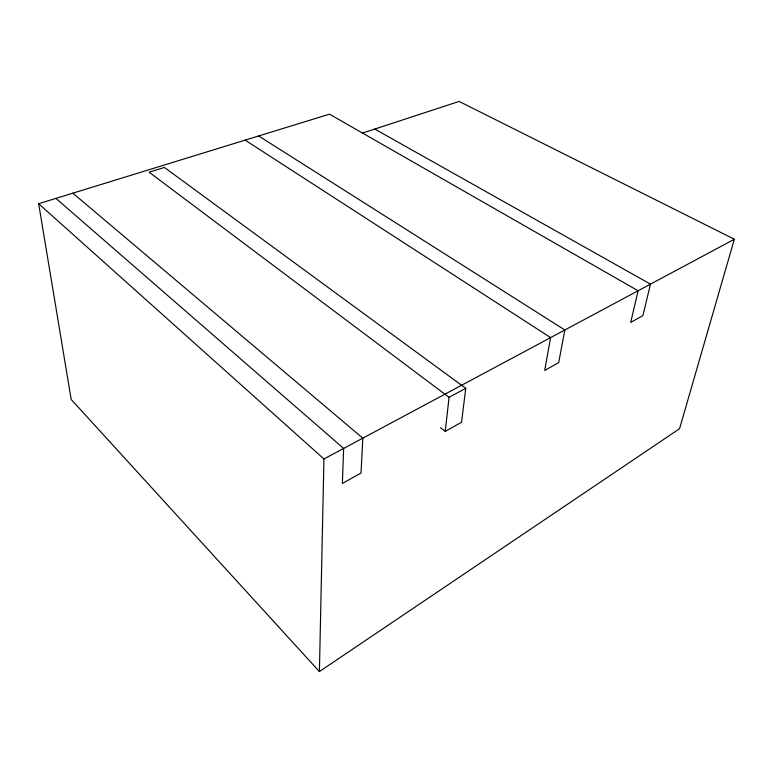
<?xml version="1.0" encoding="UTF-8"?>
<svg xmlns="http://www.w3.org/2000/svg" width="773" height="773" viewBox="0 0 773 773"><rect width="100%" height="100%" fill="white"/><g stroke="black" fill="none" stroke-linecap="round" stroke-linejoin="round"><path stroke-width="1.16" d="M362.537 133.072L459.114 101.427L734.35 239.244L679.544 428.725L319.404 671.573L323.945 458.969L38.65 203.705L329.501 114.162L638.102 290.774L630.71 322.418L642.894 315.616L650.48 284.145L374.779 129.062M440.494 427.701L445.238 431.411L449.074 397.322L465.761 388.326L164.407 167.451L149.121 172.186L449.074 397.322M465.761 388.326L461.549 422.242L445.238 431.411M323.945 458.969L734.35 239.244M258.684 135.971L564.841 329.994L558.676 362.643L544.704 370.451L550.598 337.617L245.138 140.135M72.884 193.173L362.808 438.156L361.049 473.008L342.362 483.444L343.627 448.427L55.936 198.39M319.404 671.573L71.184 399.448L38.65 203.705"/></g></svg>
